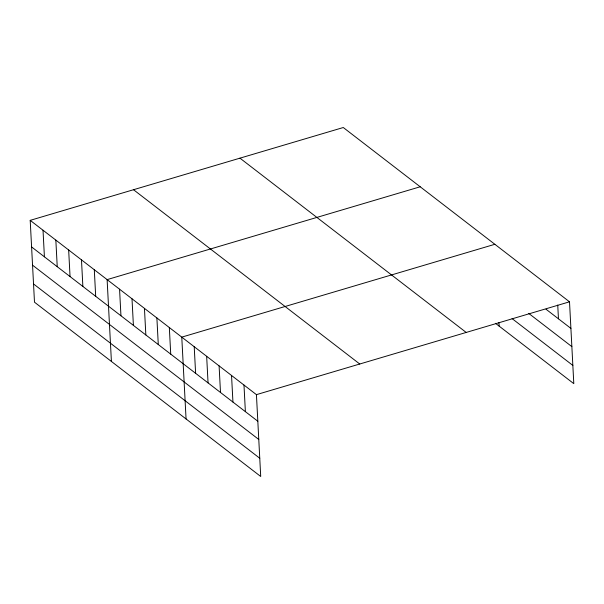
<?xml version="1.0" encoding="UTF-8"?>
<svg xmlns="http://www.w3.org/2000/svg" width="604" height="604" viewBox="0 0 604 604"><rect width="100%" height="100%" fill="white"/><g stroke="black" fill="none" stroke-linecap="round" stroke-linejoin="round"><path stroke-width="0.91" d="M30.2 220.354L256.428 394.646L260.717 476.481L34.488 302.189L30.2 220.354L343.283 127.52L569.512 301.811L573.8 383.646L495.484 323.314M420.195 186.779L107.119 279.614L111.408 361.449M494.857 244.295L181.774 337.13L186.062 418.965M256.428 394.646L569.512 301.811M546.016 309.225L570.908 328.402M528.674 313.363L571.86 346.628M512.094 318.61L572.841 365.412M239.962 158.157L466.197 332.449M133.514 189.716L359.75 364.008M31.597 246.945L257.825 421.237M32.548 265.171L258.776 439.463M33.537 283.956L259.765 458.247M557.741 305.058L558.458 318.814M498.949 322.483L499.146 326.13M243.986 385.058L245.383 411.649M231.543 375.469L232.94 402.06M219.101 365.888L220.498 392.479M206.659 356.3L208.055 382.891M194.216 346.711L195.613 373.302M169.331 327.542L170.728 354.133M156.889 317.953L158.286 344.544M144.447 308.372L145.843 334.963M132.004 298.784L133.401 325.375M119.562 289.195L120.951 315.786M94.3 269.739L95.689 296.322M81.48 259.863L82.869 286.447M68.66 249.981L70.049 276.572M55.84 240.105L57.237 266.696M43.02 230.23L44.417 256.821"/></g></svg>
